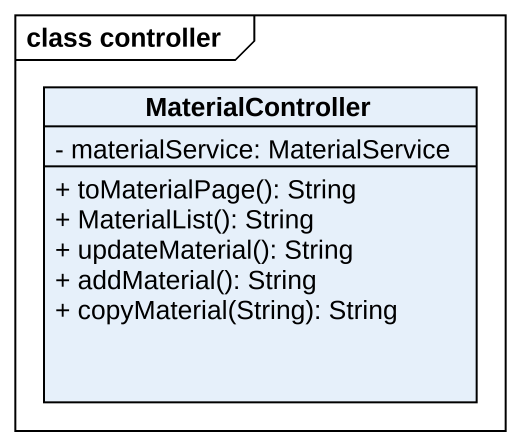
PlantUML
@startuml
mainframe class controller
hide circle
hide empty members
skinparam classAttributeIconSize 0
class MaterialController {
  - materialService: MaterialService
  + toMaterialPage(): String
  + MaterialList(): String
  + updateMaterial(): String
  + addMaterial(): String
  + copyMaterial(String): String
}
@enduml
